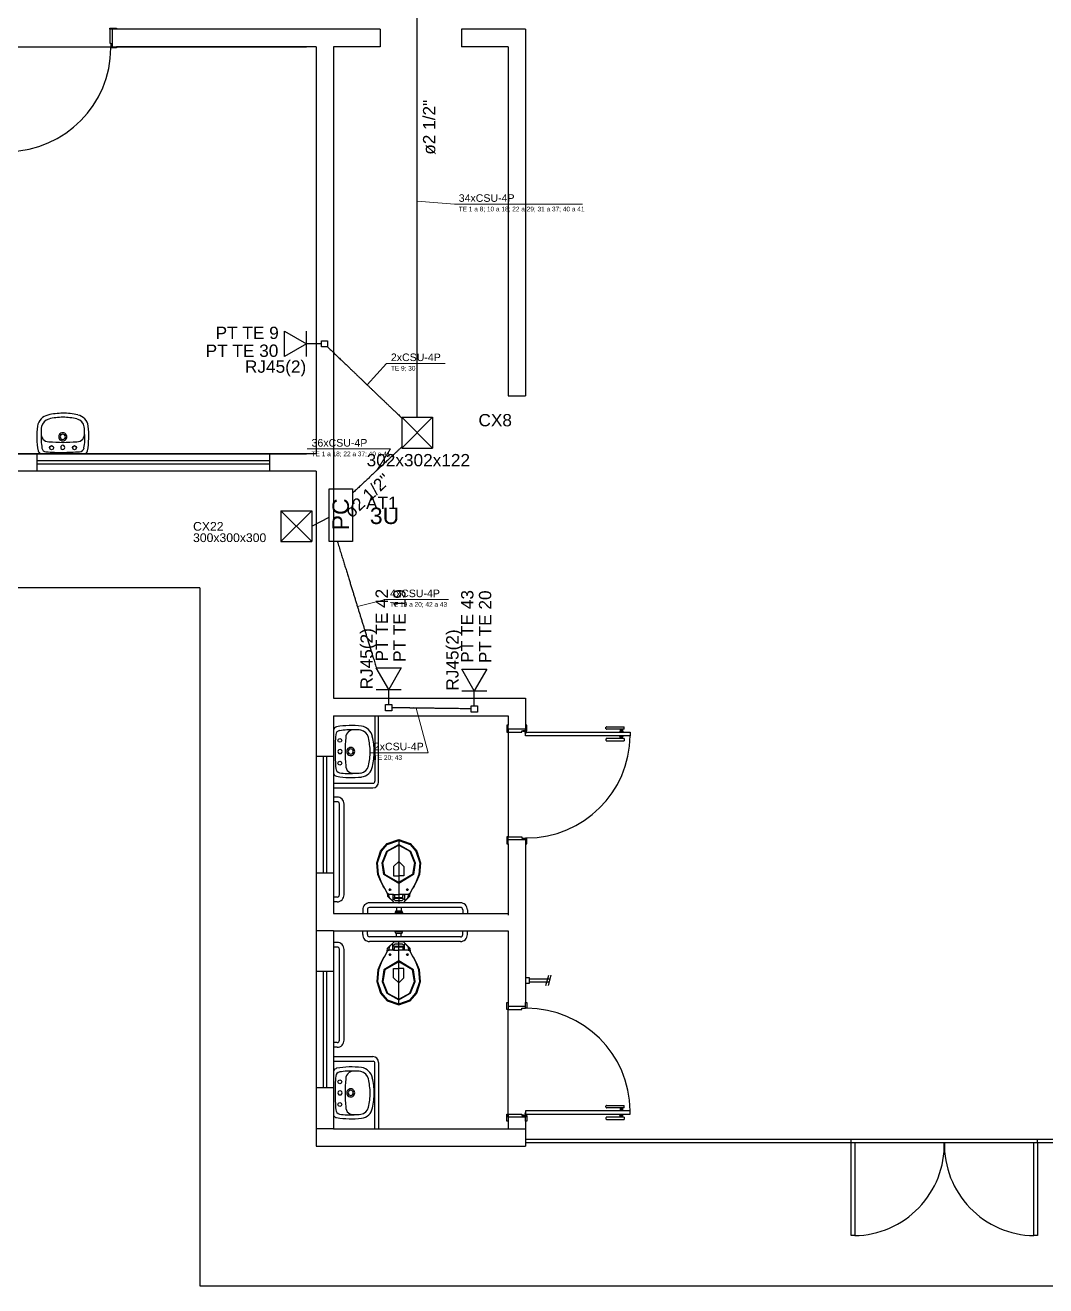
# Model space of a CAD drawing. Header units: millimetres. Extents: x -182 to 42, y -1396 to 15.
# Drawn here: x -136.31 to -118.77, y -83.4 to -61.73 of the extents above; entities that cross this region are included whole.
import ezdxf

# ---------------------------------------------------------------- set-up
doc = ezdxf.new("R2010")
doc.units = ezdxf.units.MM
doc.header["$LTSCALE"] = 10
doc.header["$MEASUREMENT"] = 0
for name, color, linetype in [('Arquitetura', 8, 'Continuous'), ('P-SIMBOL', 170, 'Continuous'), ('Textos', 7, 'Continuous')]:
    doc.layers.add(name, color=color, linetype=linetype)
for name, color, linetype, lineweight in [('CE-Condutos', 6, 'Continuous', 30), ('CE-Textos condutos', 7, 'Continuous', 20), ('CE-Textos fios', 7, 'Continuous', 20), ('CE-Textos pontos', 5, 'Continuous', 20)]:
    doc.layers.add(name, color=color, linetype=linetype, lineweight=lineweight)
doc.styles.add('Arial', font='arial.ttf')

msp = doc.modelspace()

# ---------------------------------------------------------------- linework, layer by layer
at = {"layer": 'Arquitetura', "linetype": 'Continuous'}
for p, q in [((-134.807, -61.801), (-134.857, -61.801)), ((-130.208, -61.801), (-134.737, -61.801)), ((-130.208, -61.801), (-130.208, -62.101)), ((-128.808, -61.801), (-128.808, -62.101)), ((-127.711, -61.801), (-128.808, -61.801)), ((-127.711, -61.801), (-127.711, -68.1)), ((-134.807, -62.101), (-134.837, -62.101)), ((-131.31, -62.101), (-134.737, -62.101)), ((-131.31, -62.101), (-131.31, -69.099)), ((-131.008, -62.101), (-131.008, -73.299)), ((-130.208, -62.101), (-131.008, -62.101)), ((-128.011, -62.101), (-128.808, -62.101)), ((-128.011, -62.101), (-128.011, -68.1)), ((-128.011, -68.1), (-127.711, -68.1)), ((-131.31, -69.099), (-136.907, -69.099)), ((-132.108, -69.219), (-136.109, -69.219)), ((-132.108, -69.279), (-136.109, -69.279)), ((-131.31, -69.399), (-151.605, -69.399)), ((-131.31, -69.399), (-131.31, -80.998)), ((-133.308, -71.399), (-146.006, -71.399)), ((-133.308, -71.399), (-133.308, -83.397)), ((-127.711, -73.299), (-127.711, -73.761)), ((-131.008, -73.599), (-131.008, -76.998)), ((-128.011, -73.599), (-128.011, -73.761)), ((-131.19, -74.299), (-131.19, -76.304)), ((-131.13, -74.299), (-131.13, -76.304)), ((-128.011, -75.802), (-128.011, -77.03)), ((-127.711, -75.802), (-127.711, -78.528)), ((-131.008, -77.298), (-131.008, -80.698)), ((-128.011, -77.298), (-128.011, -78.528)), ((-131.19, -77.998), (-131.19, -79.998)), ((-131.13, -77.998), (-131.13, -79.998)), ((-128.011, -80.568), (-128.011, -80.698)), ((-127.711, -80.568), (-127.711, -80.998))]:
    msp.add_line(p, q, dxfattribs=at)
at = {"layer": 'Arquitetura'}
for p, q in [((-140.66, -62.101), (-131.476, -62.101)), ((-140.66, -69.099), (-131.476, -69.099)), ((-136.109, -69.099), (-136.109, -69.399)), ((-136.041, -69.099), (-135.659, -69.099)), ((-135.889, -68.99), (-135.877, -68.97)), ((-135.877, -69.016), (-135.889, -68.99)), ((-135.877, -68.97), (-135.855, -68.956)), ((-135.855, -69.028), (-135.877, -69.016)), ((-135.855, -68.956), (-135.829, -68.97)), ((-135.829, -69.016), (-135.855, -69.028)), ((-135.829, -68.97), (-135.821, -68.99)), ((-135.821, -68.99), (-135.829, -69.016)), ((-135.787, -69.099), (-135.411, -69.099)), ((-135.659, -69.099), (-135.275, -69.099)), ((-135.495, -68.99), (-135.487, -68.97)), ((-135.487, -69.016), (-135.495, -68.99)), ((-135.487, -68.97), (-135.461, -68.956)), ((-135.461, -69.028), (-135.487, -69.016)), ((-135.461, -68.956), (-135.439, -68.97)), ((-135.439, -69.016), (-135.461, -69.028)), ((-135.439, -68.97), (-135.427, -68.99)), ((-135.427, -68.99), (-135.439, -69.016)), ((-132.108, -69.099), (-132.108, -69.399)), ((-131.008, -73.299), (-127.711, -73.299)), ((-131.008, -73.599), (-128.011, -73.599)), ((-131.008, -73.837), (-131.008, -74.217)), ((-127.743, -73.865), (-127.737, -73.865)), ((-131.008, -74.091), (-131.008, -74.467)), ((-130.938, -74.023), (-130.924, -74.001)), ((-130.924, -74.049), (-130.938, -74.023)), ((-130.924, -74.001), (-130.9, -73.989)), ((-130.9, -74.057), (-130.924, -74.049)), ((-130.9, -73.989), (-130.878, -74.001)), ((-130.878, -74.049), (-130.9, -74.057)), ((-130.878, -74.001), (-130.866, -74.023)), ((-130.866, -74.023), (-130.878, -74.049)), ((-128.011, -73.881), (-128.011, -75.682)), ((-127.713, -73.895), (-127.713, -73.889)), ((-131.008, -74.299), (-131.31, -74.299)), ((-131.008, -74.217), (-131.008, -74.603)), ((-130.938, -74.417), (-130.924, -74.391)), ((-130.924, -74.437), (-130.938, -74.417)), ((-130.924, -74.391), (-130.9, -74.383)), ((-130.9, -74.451), (-130.924, -74.437)), ((-130.9, -74.383), (-130.878, -74.391)), ((-130.878, -74.437), (-130.9, -74.451)), ((-130.878, -74.391), (-130.866, -74.417)), ((-130.866, -74.417), (-130.878, -74.437)), ((-131.008, -74.759), (-130.33, -74.759)), ((-131.008, -74.839), (-130.334, -74.839)), ((-130.948, -74.999), (-131.008, -74.999)), ((-130.948, -75.079), (-131.008, -75.079)), ((-130.908, -76.676), (-130.908, -75.115)), ((-130.828, -76.676), (-130.828, -75.115)), ((-129.89, -75.728), (-129.89, -76.828)), ((-131.008, -76.304), (-131.31, -76.304)), ((-130.06, -76.59), (-130.02, -76.59)), ((-130.04, -76.612), (-130.04, -76.572)), ((-129.72, -76.59), (-129.76, -76.59)), ((-129.74, -76.612), (-129.74, -76.572)), ((-130.948, -76.718), (-131.008, -76.718)), ((-130.948, -76.798), (-131.008, -76.798)), ((-128.83, -76.816), (-130.392, -76.816)), ((-128.83, -76.896), (-130.392, -76.896)), ((-129.928, -76.896), (-129.928, -76.956)), ((-129.848, -76.896), (-129.848, -76.956)), ((-131.008, -76.998), (-128.011, -76.998)), ((-130.508, -76.936), (-130.508, -76.998)), ((-130.428, -76.936), (-130.428, -76.998)), ((-129.948, -76.976), (-129.948, -76.998)), ((-129.824, -76.98), (-129.948, -76.98)), ((-129.848, -76.956), (-129.928, -76.956)), ((-129.824, -76.98), (-129.824, -76.998)), ((-128.788, -76.936), (-128.788, -76.998)), ((-128.708, -76.936), (-128.708, -76.998)), ((-131.008, -77.298), (-131.31, -77.298)), ((-131.008, -77.298), (-128.011, -77.298)), ((-130.508, -77.36), (-130.508, -77.298)), ((-130.428, -77.36), (-130.428, -77.298)), ((-129.948, -77.32), (-129.948, -77.298)), ((-129.824, -77.316), (-129.948, -77.316)), ((-129.928, -77.4), (-129.928, -77.34)), ((-129.848, -77.34), (-129.928, -77.34)), ((-129.848, -77.4), (-129.848, -77.34)), ((-129.824, -77.316), (-129.824, -77.298)), ((-128.788, -77.36), (-128.788, -77.298)), ((-128.708, -77.36), (-128.708, -77.298)), ((-130.948, -77.498), (-131.008, -77.498)), ((-128.83, -77.4), (-130.392, -77.4)), ((-128.83, -77.48), (-130.392, -77.48)), ((-129.89, -78.568), (-129.89, -77.468)), ((-130.948, -77.578), (-131.008, -77.578)), ((-130.908, -79.176), (-130.908, -77.614)), ((-130.828, -79.176), (-130.828, -77.614)), ((-130.06, -77.706), (-130.02, -77.706)), ((-130.04, -77.684), (-130.04, -77.724)), ((-129.72, -77.706), (-129.76, -77.706)), ((-129.74, -77.684), (-129.74, -77.724)), ((-131.008, -77.998), (-131.31, -77.998)), ((-127.711, -78.098), (-127.647, -78.098)), ((-127.647, -78.2), (-127.711, -78.2)), ((-127.647, -78.098), (-127.647, -78.2)), ((-127.647, -78.12), (-127.287, -78.12)), ((-127.299, -78.178), (-127.647, -78.178)), ((-127.359, -78.238), (-127.311, -78.06)), ((-127.317, -78.238), (-127.269, -78.06)), ((-128.011, -80.448), (-128.011, -78.648)), ((-130.948, -79.218), (-131.008, -79.218)), ((-130.948, -79.298), (-131.008, -79.298)), ((-131.008, -79.458), (-130.334, -79.458)), ((-131.008, -79.538), (-130.33, -79.538)), ((-131.008, -79.704), (-131.008, -80.084)), ((-130.938, -79.89), (-130.924, -79.868)), ((-130.924, -79.914), (-130.938, -79.89)), ((-130.924, -79.868), (-130.9, -79.856)), ((-130.9, -79.924), (-130.924, -79.914)), ((-130.9, -79.856), (-130.878, -79.868)), ((-130.878, -79.914), (-130.9, -79.924)), ((-130.878, -79.868), (-130.866, -79.89)), ((-130.866, -79.89), (-130.878, -79.914)), ((-131.008, -79.998), (-131.31, -79.998)), ((-131.008, -79.956), (-131.008, -80.334)), ((-131.008, -80.084), (-131.008, -80.47)), ((-130.938, -80.284), (-130.924, -80.258)), ((-130.924, -80.304), (-130.938, -80.284)), ((-130.924, -80.258), (-130.9, -80.25)), ((-130.9, -80.316), (-130.924, -80.304)), ((-130.9, -80.25), (-130.878, -80.258)), ((-130.878, -80.304), (-130.9, -80.316)), ((-130.878, -80.258), (-130.866, -80.284)), ((-130.866, -80.284), (-130.878, -80.304)), ((-127.743, -80.466), (-127.737, -80.466)), ((-127.713, -80.434), (-127.713, -80.442)), ((-131.008, -80.698), (-131.31, -80.698)), ((-131.008, -80.698), (-128.011, -80.698)), ((-128.011, -80.698), (-127.711, -80.698)), ((-131.31, -80.998), (-127.711, -80.998)), ((-127.711, -80.876), (-113.311, -80.876)), ((-127.711, -80.936), (-113.311, -80.936)), ((-122.112, -80.936), (-122.112, -80.876)), ((-122.052, -80.936), (-118.972, -80.936)), ((-118.91, -80.936), (-118.91, -80.876)), ((-133.308, -83.397), (-87.415, -83.397))]:
    msp.add_line(p, q, dxfattribs=at)
at = {"layer": 'Arquitetura', "color": 7}
for p, q in [((-130.298, -73.599), (-130.298, -74.725)), ((-130.234, -74.739), (-130.234, -73.599)), ((-130.298, -80.698), (-130.298, -79.572)), ((-130.234, -79.558), (-130.234, -80.698))]:
    msp.add_line(p, q, dxfattribs=at)
at = {"layer": 'Arquitetura', "color": 3, "linetype": 'Continuous'}
for p, q in [((-126.327, -73.825), (-126.327, -73.797)), ((-126.321, -73.791), (-126.017, -73.791)), ((-126.017, -73.831), (-126.321, -73.831)), ((-126.101, -73.879), (-126.019, -73.879)), ((-126.327, -73.999), (-126.327, -74.027)), ((-126.017, -73.993), (-126.321, -73.993)), ((-126.321, -74.031), (-126.017, -74.031)), ((-126.101, -73.945), (-126.019, -73.945)), ((-126.327, -80.33), (-126.327, -80.304)), ((-126.321, -80.298), (-126.017, -80.298)), ((-126.017, -80.338), (-126.321, -80.338)), ((-126.327, -80.506), (-126.327, -80.534)), ((-126.017, -80.498), (-126.321, -80.498)), ((-126.321, -80.538), (-126.017, -80.538)), ((-126.101, -80.384), (-126.019, -80.384)), ((-126.101, -80.452), (-126.019, -80.452))]:
    msp.add_line(p, q, dxfattribs=at)
at = {"layer": 'Arquitetura', "color": 3}
for p, q in [((-126.101, -73.879), (-126.101, -73.881)), ((-126.081, -73.831), (-126.081, -73.879)), ((-126.061, -73.831), (-126.061, -73.879)), ((-126.041, -73.831), (-126.041, -73.879)), ((-126.019, -73.879), (-126.019, -73.881)), ((-126.017, -73.831), (-126.017, -73.791)), ((-126.101, -73.945), (-126.101, -73.943)), ((-126.081, -73.993), (-126.081, -73.945)), ((-126.061, -73.993), (-126.061, -73.945)), ((-126.041, -73.993), (-126.041, -73.945)), ((-126.019, -73.945), (-126.019, -73.943)), ((-126.017, -73.993), (-126.017, -74.031)), ((-126.081, -80.338), (-126.081, -80.384)), ((-126.061, -80.338), (-126.061, -80.384)), ((-126.041, -80.338), (-126.041, -80.384)), ((-126.017, -80.338), (-126.017, -80.298)), ((-126.101, -80.384), (-126.101, -80.388)), ((-126.101, -80.452), (-126.101, -80.448)), ((-126.081, -80.498), (-126.081, -80.452)), ((-126.061, -80.498), (-126.061, -80.452)), ((-126.041, -80.498), (-126.041, -80.452)), ((-126.019, -80.384), (-126.019, -80.388)), ((-126.019, -80.452), (-126.019, -80.448)), ((-126.017, -80.498), (-126.017, -80.538))]:
    msp.add_line(p, q, dxfattribs=at)
at = {"layer": 'Arquitetura', "color": 2}
for p, q in [((-127.711, -73.881), (-125.909, -73.881)), ((-127.711, -73.943), (-127.711, -73.881)), ((-125.909, -73.943), (-127.711, -73.943)), ((-125.909, -73.881), (-125.909, -73.943)), ((-125.909, -80.388), (-127.711, -80.388)), ((-127.711, -80.388), (-127.711, -80.448)), ((-127.711, -80.448), (-125.909, -80.448)), ((-125.909, -80.448), (-125.909, -80.388))]:
    msp.add_line(p, q, dxfattribs=at)
at = {"layer": 'Arquitetura', "color": 3}
for points in [[(-134.737, -61.801), (-134.857, -61.801), (-134.857, -61.781), (-134.737, -61.781), (-134.737, -61.801)], [(-134.737, -62.121), (-134.837, -62.121), (-134.837, -62.101), (-134.737, -62.101), (-134.737, -62.121)], [(-128.011, -73.881), (-128.011, -73.831), (-128.011, -73.761), (-128.031, -73.761), (-128.031, -73.881), (-128.011, -73.881)], [(-127.689, -73.861), (-127.689, -73.761), (-127.711, -73.761), (-127.711, -73.861), (-127.689, -73.861)], [(-128.011, -75.802), (-128.011, -75.682), (-128.031, -75.682), (-128.031, -75.802), (-128.011, -75.802)], [(-127.689, -75.802), (-127.689, -75.702), (-127.711, -75.702), (-127.711, -75.802), (-127.689, -75.802)], [(-128.011, -78.528), (-128.011, -78.648), (-128.031, -78.648), (-128.031, -78.528), (-128.011, -78.528)], [(-127.689, -78.528), (-127.689, -78.628), (-127.711, -78.628), (-127.711, -78.528), (-127.689, -78.528)], [(-128.011, -80.448), (-128.011, -80.498), (-128.011, -80.568), (-128.031, -80.568), (-128.031, -80.448), (-128.011, -80.448)], [(-127.689, -80.468), (-127.689, -80.568), (-127.711, -80.568), (-127.711, -80.468), (-127.689, -80.468)]]:
    msp.add_lwpolyline(points, close=True, dxfattribs=at)
at = {"layer": 'Arquitetura', "color": 2}
for points in [[(-134.857, -62.041), (-134.837, -62.041), (-134.837, -62.101), (-134.807, -62.101), (-134.807, -61.801), (-134.857, -61.801), (-134.857, -62.041)], [(-127.771, -73.881), (-127.771, -73.861), (-127.711, -73.861), (-127.711, -73.831), (-128.011, -73.831), (-128.011, -73.881), (-127.771, -73.881)], [(-127.771, -75.682), (-127.771, -75.702), (-127.711, -75.702), (-127.711, -75.732), (-128.011, -75.732), (-128.011, -75.682), (-127.771, -75.682)], [(-127.771, -78.648), (-127.771, -78.628), (-127.711, -78.628), (-127.711, -78.598), (-128.011, -78.598), (-128.011, -78.648), (-127.771, -78.648)], [(-127.771, -80.448), (-127.771, -80.468), (-127.711, -80.468), (-127.711, -80.498), (-128.011, -80.498), (-128.011, -80.448), (-127.771, -80.448)]]:
    msp.add_lwpolyline(points, close=True, dxfattribs=at)
at = {"layer": 'Arquitetura', "color": 1}
for points in [[(-127.719, -73.863), (-127.715, -73.861), (-127.715, -73.861), (-127.719, -73.861), (-127.759, -73.861), (-127.759, -73.863), (-127.719, -73.863)], [(-127.711, -73.871), (-127.711, -73.867), (-127.711, -73.867), (-127.711, -73.871), (-127.711, -73.913), (-127.711, -73.913), (-127.711, -73.871)], [(-127.719, -80.466), (-127.715, -80.468), (-127.715, -80.468), (-127.719, -80.468), (-127.759, -80.468), (-127.759, -80.466), (-127.719, -80.466)], [(-127.711, -80.46), (-127.711, -80.464), (-127.711, -80.464), (-127.711, -80.458), (-127.711, -80.418), (-127.711, -80.418), (-127.711, -80.46)]]:
    msp.add_lwpolyline(points, dxfattribs=at)
at = {"layer": 'Arquitetura'}
for points in [[(-127.745, -73.867), (-127.743, -73.865), (-127.743, -73.863)], [(-127.741, -73.867), (-127.741, -73.867), (-127.745, -73.867), (-127.745, -73.867), (-127.735, -73.867), (-127.735, -73.867), (-127.739, -73.867), (-127.739, -73.867)], [(-127.735, -73.867), (-127.737, -73.865), (-127.737, -73.863)], [(-127.715, -73.893), (-127.715, -73.893), (-127.715, -73.897), (-127.715, -73.897), (-127.715, -73.887), (-127.715, -73.887), (-127.715, -73.891), (-127.715, -73.891)], [(-127.715, -73.887), (-127.713, -73.889), (-127.711, -73.889)], [(-127.715, -73.897), (-127.713, -73.895), (-127.711, -73.895)], [(-129.98, -76.67), (-130.05, -76.67), (-130.086, -76.648), (-130.086, -76.648), (-130.088, -76.644), (-130.088, -76.642), (-130.088, -76.642), (-130.13, -76.568), (-130.154, -76.528), (-130.154, -76.528), (-130.196, -76.448), (-130.196, -76.448), (-130.246, -76.328), (-130.246, -76.328), (-130.266, -76.128), (-130.266, -76.128), (-130.2, -75.928), (-130.2, -75.928), (-130.09, -75.798), (-130.09, -75.798), (-129.89, -75.728), (-129.89, -75.728), (-129.69, -75.798), (-129.69, -75.798), (-129.58, -75.928), (-129.58, -75.928), (-129.514, -76.128), (-129.514, -76.128), (-129.534, -76.328), (-129.534, -76.328), (-129.584, -76.448), (-129.584, -76.448), (-129.626, -76.528), (-129.626, -76.528), (-129.65, -76.568), (-129.65, -76.568), (-129.692, -76.642), (-129.692, -76.644), (-129.692, -76.644), (-129.694, -76.648), (-129.73, -76.67), (-129.73, -76.67), (-129.8, -76.67)], [(-130.13, -76.568), (-130.152, -76.528), (-130.19, -76.448), (-130.19, -76.448), (-130.236, -76.328), (-130.236, -76.328), (-130.252, -76.128), (-130.252, -76.128), (-130.184, -75.928), (-130.184, -75.928), (-130.09, -75.814), (-130.09, -75.814), (-129.89, -75.742), (-129.89, -75.742), (-129.69, -75.814), (-129.69, -75.814), (-129.596, -75.928), (-129.596, -75.928), (-129.528, -76.128), (-129.528, -76.128), (-129.544, -76.328), (-129.544, -76.328), (-129.59, -76.448), (-129.59, -76.448), (-129.628, -76.528), (-129.628, -76.528), (-129.65, -76.568)], [(-129.634, -76.328), (-129.89, -76.486), (-129.89, -76.486), (-130.146, -76.328), (-130.146, -76.328), (-130.174, -76.128), (-130.174, -76.128), (-130.094, -75.928), (-130.094, -75.928), (-129.89, -75.814), (-129.89, -75.814), (-129.686, -75.928), (-129.686, -75.928), (-129.606, -76.128), (-129.606, -76.128), (-129.634, -76.328), (-129.634, -76.328)], [(-129.652, -76.328), (-129.89, -76.468), (-129.89, -76.468), (-130.128, -76.328), (-130.128, -76.328), (-130.162, -76.128), (-130.162, -76.128), (-130.08, -75.928), (-130.08, -75.928), (-129.89, -75.824), (-129.89, -75.824), (-129.7, -75.928), (-129.7, -75.928), (-129.618, -76.128), (-129.618, -76.128), (-129.652, -76.328), (-129.652, -76.328)], [(-129.89, -76.104), (-129.98, -76.192), (-129.98, -76.192), (-129.98, -76.352), (-129.89, -76.352)], [(-129.89, -76.104), (-129.8, -76.192), (-129.8, -76.192), (-129.8, -76.352), (-129.89, -76.352)], [(-130.088, -76.644), (-130.088, -76.644), (-130.088, -76.644), (-130.08, -76.702), (-129.97, -76.808), (-129.97, -76.808), (-129.89, -76.816), (-129.89, -76.816), (-129.81, -76.808), (-129.81, -76.808), (-129.7, -76.702), (-129.7, -76.702), (-129.692, -76.644), (-129.692, -76.644), (-129.692, -76.644)], [(-129.992, -76.67), (-129.992, -76.734), (-129.992, -76.77), (-130.004, -76.776), (-130.004, -76.776), (-130.05, -76.73), (-130.05, -76.73), (-130.064, -76.666), (-130.064, -76.666)], [(-129.98, -76.67), (-129.89, -76.67)], [(-129.98, -76.67), (-129.96, -76.688), (-129.96, -76.688), (-129.96, -76.716), (-129.966, -76.726), (-129.966, -76.726), (-129.96, -76.738), (-129.96, -76.738), (-129.89, -76.738), (-129.82, -76.738), (-129.816, -76.726), (-129.816, -76.726), (-129.82, -76.716), (-129.82, -76.716), (-129.82, -76.688), (-129.8, -76.67), (-129.8, -76.67)], [(-129.8, -76.67), (-129.89, -76.67)], [(-129.788, -76.67), (-129.788, -76.734), (-129.788, -76.77), (-129.776, -76.776), (-129.776, -76.776), (-129.73, -76.73), (-129.73, -76.73), (-129.714, -76.666), (-129.714, -76.666)], [(-129.992, -76.734), (-129.952, -76.774), (-129.952, -76.774), (-129.89, -76.774), (-129.828, -76.774), (-129.788, -76.734), (-129.788, -76.734)], [(-129.96, -76.722), (-129.89, -76.722), (-129.82, -76.722)], [(-130.088, -77.654), (-130.088, -77.652), (-130.088, -77.652), (-130.08, -77.594), (-129.97, -77.488), (-129.97, -77.488), (-129.89, -77.48), (-129.89, -77.48), (-129.81, -77.488), (-129.81, -77.488), (-129.7, -77.594), (-129.7, -77.594), (-129.692, -77.652), (-129.692, -77.654), (-129.692, -77.654)], [(-129.992, -77.628), (-129.992, -77.562), (-129.992, -77.526), (-130.004, -77.52), (-130.004, -77.52), (-130.05, -77.568), (-130.05, -77.568), (-130.064, -77.63), (-130.064, -77.63)], [(-129.992, -77.562), (-129.952, -77.522), (-129.952, -77.522), (-129.89, -77.522), (-129.828, -77.522), (-129.788, -77.562), (-129.788, -77.562)], [(-129.98, -77.628), (-129.96, -77.608), (-129.96, -77.608), (-129.96, -77.582), (-129.966, -77.57), (-129.966, -77.57), (-129.96, -77.558), (-129.96, -77.558), (-129.89, -77.558), (-129.82, -77.558), (-129.816, -77.57), (-129.816, -77.57), (-129.82, -77.582), (-129.82, -77.582), (-129.82, -77.608), (-129.8, -77.628), (-129.8, -77.628)], [(-129.788, -77.628), (-129.788, -77.562), (-129.788, -77.526), (-129.776, -77.52), (-129.776, -77.52), (-129.73, -77.568), (-129.73, -77.568), (-129.714, -77.63), (-129.714, -77.63)], [(-129.98, -77.628), (-130.05, -77.628), (-130.086, -77.648), (-130.086, -77.648), (-130.088, -77.654), (-130.088, -77.654), (-130.088, -77.654), (-130.13, -77.728), (-130.154, -77.768), (-130.154, -77.768), (-130.196, -77.848), (-130.196, -77.848), (-130.246, -77.968), (-130.246, -77.968), (-130.266, -78.168), (-130.266, -78.168), (-130.2, -78.368), (-130.2, -78.368), (-130.09, -78.498), (-130.09, -78.498), (-129.89, -78.568), (-129.89, -78.568), (-129.69, -78.498), (-129.69, -78.498), (-129.58, -78.368), (-129.58, -78.368), (-129.514, -78.168), (-129.514, -78.168), (-129.534, -77.968), (-129.534, -77.968), (-129.584, -77.848), (-129.584, -77.848), (-129.626, -77.768), (-129.626, -77.768), (-129.65, -77.728), (-129.65, -77.728), (-129.692, -77.654), (-129.692, -77.654), (-129.692, -77.654), (-129.694, -77.648), (-129.73, -77.628), (-129.73, -77.628), (-129.8, -77.628)], [(-130.13, -77.728), (-130.152, -77.768), (-130.19, -77.848), (-130.19, -77.848), (-130.236, -77.968), (-130.236, -77.968), (-130.252, -78.168), (-130.252, -78.168), (-130.184, -78.368), (-130.184, -78.368), (-130.09, -78.482), (-130.09, -78.482), (-129.89, -78.554), (-129.89, -78.554), (-129.69, -78.482), (-129.69, -78.482), (-129.596, -78.368), (-129.596, -78.368), (-129.528, -78.168), (-129.528, -78.168), (-129.544, -77.968), (-129.544, -77.968), (-129.59, -77.848), (-129.59, -77.848), (-129.628, -77.768), (-129.628, -77.768), (-129.65, -77.728)], [(-129.98, -77.628), (-129.89, -77.628)], [(-129.96, -77.574), (-129.89, -77.574), (-129.82, -77.574)], [(-129.8, -77.628), (-129.89, -77.628)], [(-129.634, -77.968), (-129.89, -77.81), (-129.89, -77.81), (-130.146, -77.968), (-130.146, -77.968), (-130.174, -78.168), (-130.174, -78.168), (-130.094, -78.368), (-130.094, -78.368), (-129.89, -78.482), (-129.89, -78.482), (-129.686, -78.368), (-129.686, -78.368), (-129.606, -78.168), (-129.606, -78.168), (-129.634, -77.968), (-129.634, -77.968)], [(-129.652, -77.968), (-129.89, -77.828), (-129.89, -77.828), (-130.128, -77.968), (-130.128, -77.968), (-130.162, -78.168), (-130.162, -78.168), (-130.08, -78.368), (-130.08, -78.368), (-129.89, -78.472), (-129.89, -78.472), (-129.7, -78.368), (-129.7, -78.368), (-129.618, -78.168), (-129.618, -78.168), (-129.652, -77.968), (-129.652, -77.968)], [(-129.89, -78.192), (-129.98, -78.104), (-129.98, -78.104), (-129.98, -77.944), (-129.89, -77.944)], [(-129.89, -78.192), (-129.8, -78.104), (-129.8, -78.104), (-129.8, -77.944), (-129.89, -77.944)], [(-127.745, -80.464), (-127.743, -80.466), (-127.743, -80.466)], [(-127.741, -80.464), (-127.741, -80.464), (-127.745, -80.464), (-127.745, -80.464), (-127.735, -80.464), (-127.735, -80.464), (-127.739, -80.464), (-127.739, -80.464)], [(-127.735, -80.464), (-127.737, -80.466), (-127.737, -80.466)], [(-127.715, -80.438), (-127.715, -80.438), (-127.715, -80.434), (-127.715, -80.434), (-127.715, -80.444), (-127.715, -80.444), (-127.715, -80.438), (-127.715, -80.438)], [(-127.715, -80.434), (-127.713, -80.434), (-127.711, -80.434)], [(-127.715, -80.444), (-127.713, -80.442), (-127.711, -80.442)]]:
    msp.add_lwpolyline(points, dxfattribs=at)
for points in [[(-122.112, -80.936), (-122.052, -80.936), (-122.052, -82.535), (-122.112, -82.535), (-122.112, -80.936)], [(-118.972, -80.936), (-118.91, -80.936), (-118.91, -82.535), (-118.972, -82.535), (-118.972, -80.936)]]:
    msp.add_lwpolyline(points, close=True, dxfattribs=at)
at = {"layer": 'Arquitetura', "color": 1}
for centre in [(-127.715, -73.867), (-127.715, -80.464)]:
    msp.add_circle(centre, 0.005, dxfattribs=at)
at = {"layer": 'Arquitetura'}
for centre in [(-130.04, -76.59), (-129.74, -76.59), (-130.04, -77.706), (-129.74, -77.706)]:
    msp.add_circle(centre, 0.013, dxfattribs=at)
for centre, radius, start, end in [((-136.621, -62.117), 1.784, 270.777, 359.871), ((-135.867, -68.662), 0.235, 102.514, 169.944), ((-135.683, -69.349), 0.947, 88.698, 104.422), ((-135.641, -69.349), 0.948, 75.6368, 91.3415), ((-135.445, -68.65), 0.221, 7.7196, 79.5925), ((-134.601, -68.794), 1.508, 173.413, 189.693), ((-135.415, -68.724), 0.622, 171.322, 181.826), ((-135.865, -68.668), 0.169, 102.946, 167.281), ((-135.633, -69.621), 1.153, 91.3524, 103.504), ((-135.687, -69.613), 1.145, 76.4579, 88.6966), ((-135.449, -68.656), 0.157, 8.4194, 78.3837), ((-135.927, -68.724), 0.638, 357.995, 8.1696), ((-136.721, -68.794), 1.506, 350.279, 6.5765), ((-135.893, -68.752), 0.143, 176.602, 219.6), ((-134.809, -68.802), 1.227, 177.323, 189.242), ((-135.903, -68.758), 0.133, 220.344, 269.449), ((-135.655, -65.952), 2.949, 265.19, 269.939), ((-135.663, -68.806), 0.0698, 150.003, 209.997), ((-135.663, -68.806), 0.0698, 90, 149.993), ((-135.663, -68.806), 0.0698, 209.997, 269.999), ((-135.663, -68.806), 0.0444, 90, 180), ((-135.663, -68.806), 0.0444, 180, 270), ((-135.663, -68.806), 0.0698, 29.9968, 89.9993), ((-135.663, -68.806), 0.0444, 0, 90), ((-135.663, -68.806), 0.0444, 270.01, 0), ((-135.663, -68.806), 0.0698, 270, 329.993), ((-135.663, -66.196), 2.705, 270.021, 275.095), ((-135.663, -68.806), 0.0698, 330.003, 29.9968), ((-135.415, -68.764), 0.126, 266.773, 320.755), ((-135.445, -68.754), 0.156, 324.652, 2.8394), ((-136.185, -68.838), 0.901, 349.782, 5.7972), ((-135.989, -69.012), 0.104, 200.542, 238.93), ((-135.945, -68.988), 0.0769, 188.756, 265.613), ((-135.675, -65.644), 3.431, 265.375, 270.21), ((-135.663, -68.988), 0.036, 150.013, 209.987), ((-135.663, -68.988), 0.0359, 90, 150.04), ((-135.663, -68.988), 0.036, 210.019, 270.037), ((-135.663, -68.988), 0.036, 30.0191, 90.0367), ((-135.663, -68.988), 0.0359, 270, 330.04), ((-135.663, -65.316), 3.757, 270, 274.414), ((-135.663, -68.988), 0.036, 330.013, 29.9872), ((-135.377, -68.984), 0.0803, 273.114, 350.393), ((-135.313, -69.032), 0.0772, 297.867, 348.569), ((-130.92, -73.889), 0.104, 110.542, 148.93), ((-130.896, -73.931), 0.0769, 98.7558, 175.613), ((-130.702, -75.276), 1.508, 83.4134, 99.6929), ((-130.71, -75.069), 1.227, 87.3231, 99.2415), ((-130.666, -73.975), 0.133, 130.344, 179.449), ((-130.662, -73.985), 0.143, 86.6025, 129.6), ((-130.632, -74.463), 0.622, 81.3221, 91.8265), ((-130.576, -74.013), 0.169, 12.9461, 77.2809), ((-130.57, -74.009), 0.235, 12.514, 79.9443), ((-127.553, -74.203), 3.431, 175.375, 180.21), ((-127.861, -74.221), 2.949, 175.19, 179.939), ((-131.532, -74.245), 1.153, 1.3524, 13.5038), ((-131.26, -74.193), 0.947, 358.698, 14.4219), ((-127.693, -73.917), 1.784, 270.13, 359.223), ((-127.225, -74.215), 3.757, 180, 184.414), ((-130.898, -74.215), 0.036, 120.019, 180.037), ((-130.898, -74.215), 0.0359, 180, 240.04), ((-130.898, -74.215), 0.036, 60.0128, 119.987), ((-130.898, -74.215), 0.036, 240.013, 299.987), ((-130.898, -74.215), 0.036, 300.019, 0.0367), ((-130.896, -74.215), 0.0359, 0, 60.0398), ((-128.105, -74.215), 2.705, 180.021, 185.095), ((-130.714, -74.215), 0.0698, 119.997, 179.999), ((-130.714, -74.215), 0.0698, 180, 239.993), ((-130.714, -74.215), 0.0444, 90, 180), ((-130.714, -74.215), 0.0444, 180.01, 270), ((-130.714, -74.215), 0.0698, 60.0032, 119.997), ((-130.714, -74.215), 0.0698, 240.003, 299.997), ((-130.714, -74.215), 0.0444, 0, 90), ((-130.714, -74.215), 0.0444, 270, 0), ((-130.714, -74.215), 0.0698, 0, 59.9929), ((-130.714, -74.215), 0.0698, 299.997, 359.999), ((-131.522, -74.191), 1.145, 346.458, 358.697), ((-131.26, -74.237), 0.948, 345.637, 1.3415), ((-130.892, -74.501), 0.0803, 183.114, 260.393), ((-130.674, -74.463), 0.126, 176.773, 230.755), ((-130.564, -74.429), 0.157, 278.419, 348.384), ((-130.558, -74.433), 0.221, 277.72, 349.592), ((-130.942, -74.565), 0.0772, 207.867, 258.569), ((-130.702, -73.157), 1.506, 260.279, 276.577), ((-130.746, -73.693), 0.901, 259.782, 275.797), ((-130.662, -74.433), 0.156, 234.652, 272.839), ((-130.632, -73.951), 0.638, 267.995, 278.17), ((-130.334, -74.739), 0.1, 270, 0), ((-130.944, -75.115), 0.116, 359.014, 92.3815), ((-130.944, -75.115), 0.0361, 0.492, 96.4638), ((-130.948, -76.678), 0.12, 269.866, 1.1338), ((-130.948, -76.678), 0.0403, 270.051, 2.8862), ((-130.392, -76.932), 0.116, 89.0138, 182.381), ((-130.392, -76.932), 0.0361, 90.492, 186.464), ((-128.828, -76.936), 0.12, 359.866, 91.1338), ((-128.828, -76.936), 0.0403, 0.0514, 92.8862), ((-129.922, -76.982), 0.0272, 102.419, 173.034), ((-129.852, -76.982), 0.0276, 3.5557, 79.0641), ((-129.922, -77.314), 0.0272, 186.966, 257.581), ((-129.852, -77.314), 0.0276, 280.936, 356.444), ((-130.944, -77.614), 0.116, 359.014, 92.3815), ((-130.392, -77.364), 0.116, 177.619, 270.986), ((-130.392, -77.364), 0.0361, 173.536, 269.508), ((-128.828, -77.36), 0.12, 268.866, 0.134), ((-128.828, -77.36), 0.0403, 267.114, 359.949), ((-130.944, -77.614), 0.0361, 0.492, 96.4638), ((-127.693, -80.412), 1.784, 0.7769, 89.8705), ((-130.948, -79.178), 0.12, 269.866, 1.1338), ((-130.948, -79.178), 0.0403, 270.051, 2.8862), ((-130.334, -79.558), 0.1, 0, 90), ((-130.92, -79.756), 0.104, 110.542, 148.93), ((-130.896, -79.8), 0.0769, 98.7558, 175.613), ((-130.702, -81.144), 1.508, 83.4134, 99.6929), ((-130.71, -80.934), 1.227, 87.3231, 99.2415), ((-130.662, -79.85), 0.143, 86.6025, 129.6), ((-130.632, -80.33), 0.622, 81.3221, 91.8265), ((-130.576, -79.88), 0.169, 12.9461, 77.2809), ((-130.57, -79.876), 0.235, 12.514, 79.9443), ((-127.553, -80.07), 3.431, 175.375, 180.21), ((-127.861, -80.088), 2.949, 175.19, 179.939), ((-130.666, -79.842), 0.133, 130.344, 179.449), ((-131.532, -80.112), 1.153, 1.3524, 13.5038), ((-131.26, -80.06), 0.947, 358.698, 14.4219), ((-127.225, -80.082), 3.757, 180, 184.414), ((-130.898, -80.082), 0.036, 120.019, 180.037), ((-130.898, -80.082), 0.0359, 180, 240.04), ((-130.898, -80.082), 0.036, 60.0128, 119.987), ((-130.898, -80.082), 0.036, 240.013, 299.987), ((-130.898, -80.082), 0.036, 300.019, 0.0367), ((-130.896, -80.082), 0.0359, 0, 60.0398), ((-128.105, -80.082), 2.705, 180.021, 185.095), ((-130.714, -80.082), 0.0698, 119.997, 179.999), ((-130.714, -80.082), 0.0698, 180, 239.993), ((-130.714, -80.082), 0.0444, 90, 180), ((-130.714, -80.082), 0.0444, 180.01, 270), ((-130.714, -80.082), 0.0698, 60.0032, 119.997), ((-130.714, -80.082), 0.0698, 240.003, 299.997), ((-130.714, -80.082), 0.0444, 0, 90), ((-130.714, -80.082), 0.0444, 270, 0), ((-130.714, -80.082), 0.0698, 0, 59.9929), ((-130.714, -80.082), 0.0698, 299.997, 359.999), ((-131.522, -80.058), 1.145, 346.458, 358.697), ((-131.26, -80.104), 0.948, 345.637, 1.3415), ((-130.892, -80.368), 0.0803, 183.114, 260.393), ((-130.674, -80.33), 0.126, 176.773, 230.755), ((-130.564, -80.294), 0.157, 278.419, 348.384), ((-130.558, -80.3), 0.221, 277.72, 349.592), ((-130.942, -80.432), 0.0772, 207.867, 258.569), ((-130.702, -79.022), 1.506, 260.279, 276.577), ((-130.746, -79.56), 0.901, 259.782, 275.797), ((-130.662, -80.3), 0.156, 234.652, 272.839), ((-130.632, -79.818), 0.638, 267.995, 278.17), ((-122.08, -80.968), 1.568, 271.016, 1.1738), ((-118.944, -80.968), 1.568, 178.826, 268.984)]:
    msp.add_arc(centre, radius, start, end, dxfattribs=at)
at = {"layer": 'Arquitetura', "color": 3, "linetype": 'Continuous'}
for centre, start, end in [((-126.321, -73.797), 90, 170.538), ((-126.321, -73.827), 170.538, 270), ((-126.321, -73.999), 90, 189.462), ((-126.321, -74.027), 189.462, 270), ((-126.321, -80.304), 90, 170.538), ((-126.321, -80.332), 170.538, 270), ((-126.321, -80.504), 90, 189.462), ((-126.321, -80.532), 189.462, 270)]:
    msp.add_arc(centre, 0.006, start, end, dxfattribs=at)
at = {"layer": 'Arquitetura', "color": 7}
for centre, start, end in [((-130.332, -74.725), 271.789, 359.089), ((-130.332, -79.572), 0.9114, 88.211)]:
    msp.add_arc(centre, 0.0344, start, end, dxfattribs=at)
at = {"layer": 'CE-Condutos', "linetype": 'Continuous'}
msp.add_line((-131.385, -70.341), (-131.085, -70.185), dxfattribs=at)
for points in [[(-129.573, -68.475), (-129.573, -68.123), (-129.573, -67.792), (-129.573, -67.482), (-129.573, -67.189), (-129.573, -66.914), (-129.573, -66.654), (-129.573, -66.408), (-129.573, -66.175), (-129.573, -65.952), (-129.573, -65.739), (-129.573, -65.533), (-129.573, -65.333), (-129.573, -65.138), (-129.573, -64.946), (-129.573, -64.756), (-129.573, -64.566), (-129.573, -64.374), (-129.573, -64.179), (-129.573, -63.979), (-129.573, -63.773), (-129.573, -63.56), (-129.573, -63.337), (-129.573, -63.103), (-129.573, -62.858), (-129.573, -62.598), (-129.573, -62.323), (-129.573, -62.03), (-129.573, -61.72), (-129.573, -61.389), (-129.573, -61.037)], [(-131.114, -67.259), (-131.051, -67.319), (-130.991, -67.377), (-130.935, -67.431), (-130.881, -67.482), (-130.831, -67.53), (-130.783, -67.576), (-130.737, -67.62), (-130.694, -67.661), (-130.652, -67.701), (-130.613, -67.739), (-130.574, -67.776), (-130.537, -67.811), (-130.501, -67.846), (-130.466, -67.88), (-130.432, -67.913), (-130.397, -67.945), (-130.364, -67.978), (-130.33, -68.01), (-130.295, -68.043), (-130.261, -68.077), (-130.225, -68.111), (-130.189, -68.145), (-130.151, -68.181), (-130.113, -68.218), (-130.072, -68.257), (-130.03, -68.298), (-129.986, -68.34), (-129.939, -68.384), (-129.89, -68.431), (-129.839, -68.481)], [(-129.839, -68.984), (-129.876, -69.018), (-129.911, -69.052), (-129.945, -69.084), (-129.978, -69.114), (-130.01, -69.144), (-130.04, -69.173), (-130.07, -69.2), (-130.099, -69.227), (-130.126, -69.253), (-130.153, -69.279), (-130.18, -69.303), (-130.206, -69.328), (-130.231, -69.351), (-130.256, -69.375), (-130.281, -69.398), (-130.306, -69.421), (-130.33, -69.444), (-130.355, -69.467), (-130.379, -69.49), (-130.404, -69.514), (-130.429, -69.537), (-130.455, -69.561), (-130.481, -69.585), (-130.507, -69.61), (-130.534, -69.636), (-130.562, -69.662), (-130.591, -69.689), (-130.62, -69.716), (-130.651, -69.745), (-130.683, -69.775)], [(-130.945, -70.602), (-130.915, -70.699), (-130.886, -70.793), (-130.859, -70.882), (-130.833, -70.967), (-130.807, -71.049), (-130.783, -71.127), (-130.76, -71.202), (-130.737, -71.275), (-130.716, -71.345), (-130.695, -71.413), (-130.674, -71.479), (-130.655, -71.543), (-130.635, -71.606), (-130.616, -71.669), (-130.597, -71.73), (-130.578, -71.792), (-130.559, -71.853), (-130.54, -71.914), (-130.521, -71.976), (-130.501, -72.039), (-130.482, -72.103), (-130.462, -72.168), (-130.441, -72.235), (-130.42, -72.304), (-130.398, -72.375), (-130.375, -72.449), (-130.351, -72.526), (-130.326, -72.606), (-130.301, -72.689), (-130.274, -72.776)], [(-128.643, -73.482), (-128.773, -73.48), (-128.89, -73.478), (-128.995, -73.477), (-129.09, -73.475), (-129.174, -73.474), (-129.248, -73.473), (-129.313, -73.472), (-129.37, -73.471), (-129.419, -73.47), (-129.462, -73.47), (-129.498, -73.469), (-129.529, -73.469), (-129.556, -73.468), (-129.579, -73.468), (-129.598, -73.468), (-129.615, -73.468), (-129.631, -73.467), (-129.645, -73.467), (-129.659, -73.467), (-129.674, -73.467), (-129.69, -73.467), (-129.708, -73.466), (-129.728, -73.466), (-129.752, -73.466), (-129.78, -73.465), (-129.813, -73.465), (-129.852, -73.464), (-129.897, -73.463), (-129.949, -73.463), (-130.008, -73.462)]]:
    msp.add_spline(points, degree=3, dxfattribs=at)
at = {"layer": 'CE-Textos fios'}
for p, q in [((-129.573, -64.756), (-128.933, -64.808)), ((-128.933, -64.808), (-126.733, -64.808)), ((-128.933, -64.808), (-126.733, -64.808)), ((-130.43, -67.915), (-130.1, -67.544)), ((-130.1, -67.544), (-129.093, -67.544)), ((-130.1, -67.544), (-129.093, -67.544)), ((-130.028, -69.015), (-131.462, -69.015)), ((-130.028, -69.015), (-131.462, -69.015)), ((-130.272, -69.39), (-130.028, -69.015)), ((-130.599, -71.723), (-130.115, -71.603)), ((-130.115, -71.603), (-129.034, -71.603)), ((-130.115, -71.603), (-129.034, -71.603)), ((-129.592, -73.468), (-129.386, -74.235)), ((-129.386, -74.235), (-130.393, -74.235)), ((-129.386, -74.235), (-130.393, -74.235))]:
    msp.add_line(p, q, dxfattribs=at)
at = {"layer": 'P-SIMBOL'}
for p, q in [((-131.851, -67.425), (-131.851, -66.993)), ((-131.851, -66.993), (-131.476, -67.209)), ((-131.476, -67.425), (-131.476, -66.993)), ((-131.219, -67.262), (-131.219, -67.156)), ((-131.219, -67.156), (-131.113, -67.156)), ((-131.113, -67.156), (-131.113, -67.262)), ((-131.476, -67.209), (-131.851, -67.425)), ((-131.219, -67.209), (-131.476, -67.209)), ((-131.113, -67.262), (-131.219, -67.262)), ((-129.838, -68.47), (-129.308, -68.47)), ((-129.838, -68.47), (-129.838, -69)), ((-129.838, -68.47), (-129.308, -69)), ((-129.308, -68.47), (-129.838, -69)), ((-129.308, -68.47), (-129.308, -69)), ((-129.838, -69), (-129.308, -69)), ((-131.915, -70.076), (-131.385, -70.076)), ((-131.915, -70.076), (-131.915, -70.606)), ((-131.915, -70.076), (-131.385, -70.606)), ((-131.385, -70.076), (-131.915, -70.606)), ((-131.385, -70.076), (-131.385, -70.606)), ((-131.915, -70.606), (-131.385, -70.606)), ((-130.278, -72.776), (-129.846, -72.776)), ((-130.062, -73.151), (-130.278, -72.776)), ((-129.846, -72.776), (-130.062, -73.151)), ((-128.806, -72.798), (-128.374, -72.798)), ((-128.59, -73.173), (-128.806, -72.798)), ((-128.374, -72.798), (-128.59, -73.173)), ((-130.278, -73.151), (-129.846, -73.151)), ((-130.062, -73.408), (-130.062, -73.151)), ((-128.806, -73.173), (-128.374, -73.173)), ((-128.59, -73.43), (-128.59, -73.173)), ((-130.115, -73.408), (-130.009, -73.408)), ((-130.115, -73.514), (-130.115, -73.408)), ((-130.009, -73.408), (-130.009, -73.514)), ((-128.643, -73.43), (-128.537, -73.43)), ((-128.643, -73.536), (-128.643, -73.43)), ((-128.537, -73.43), (-128.537, -73.536)), ((-130.009, -73.514), (-130.115, -73.514)), ((-128.537, -73.536), (-128.643, -73.536))]:
    msp.add_line(p, q, dxfattribs=at)
msp.add_lwpolyline([(-131.085, -69.699), (-130.685, -69.699), (-130.685, -70.603), (-131.085, -70.603), (-131.085, -69.699)], dxfattribs=at)

# ---------------------------------------------------------------- texts
at = {"layer": 'CE-Textos condutos', "char_height": 0.2118, "width": 1.77912, "attachment_point": 8, "line_spacing_factor": 0.798, "style": 'Arial'}
for insert, rotation in [((-129.255, -63.486), 90.0002), ((-130.352, -69.9), 43.1495)]:
    msp.add_mtext('ø2 1/2"', dxfattribs=dict(at, insert=insert, rotation=rotation))
at = {"layer": 'CE-Textos fios', "attachment_point": 7, "line_spacing_factor": 0.798, "style": 'Arial'}
for s, insert, char_height, width in [('34xCSU-4P', (-128.858, -64.769), 0.13, 1.404), ('TE 1 a 8; 10 a 18; 22 a 29; 31 a 37; 40 a 41', (-128.858, -64.946), 0.08, 4.224), ('2xCSU-4P', (-130.024, -67.506), 0.13, 1.248), ('TE 9; 30', (-130.024, -67.683), 0.08, 0.768), ('36xCSU-4P', (-131.387, -68.976), 0.13, 1.404), ('TE 1 a 18; 22 a 37; 40 a 41', (-131.387, -69.154), 0.08, 2.592), ('4xCSU-4P', (-130.039, -71.564), 0.13, 1.248), ('TE 19 a 20; 42 a 43', (-130.039, -71.741), 0.08, 1.824), ('2xCSU-4P', (-130.317, -74.196), 0.13, 1.248), ('TE 20; 43', (-130.317, -74.373), 0.08, 0.864)]:
    msp.add_mtext(s, dxfattribs=dict(at, insert=insert, char_height=char_height, width=width))
at = {"layer": 'CE-Textos pontos', "line_spacing_factor": 0.798, "style": 'Arial'}
for s, insert, char_height, width, attachment_point in [('PT TE 9', (-131.951, -67.128), 0.2118, 1.77912, 9), ('PT TE 30', (-131.958, -67.435), 0.2118, 2.03328, 9), ('RJ45(2)', (-131.479, -67.769), 0.2118, 1.77912, 9), ('CX8', (-128.519, -68.629), 0.2118, 0.76248, 7), ('302x302x122', (-129.552, -69.316), 0.2118, 2.79576, 8), ('AT1', (-130.45, -70.046), 0.2118, 0.76248, 7), ('3U', (-130.133, -70.309), 0.2824, 0.67776, 8)]:
    msp.add_mtext(s, dxfattribs=dict(at, insert=insert, char_height=char_height, width=width, attachment_point=attachment_point))
at = {"layer": 'CE-Textos pontos', "char_height": 0.2118, "attachment_point": 7, "rotation": 90.0002, "line_spacing_factor": 0.798, "style": 'Arial'}
for s, insert, width in [('PT TE 42', (-130.076, -72.668), 2.03328), ('PT TE 19', (-129.769, -72.675), 2.03328), ('PT TE 43', (-128.603, -72.689), 2.03328), ('PT TE 20', (-128.296, -72.696), 2.03328), ('RJ45(2)', (-130.271, -73.147), 1.77912), ('RJ45(2)', (-128.798, -73.168), 1.77912)]:
    msp.add_mtext(s, dxfattribs=dict(at, insert=insert, width=width))
at = {"layer": 'P-SIMBOL', "insert": (-130.742, -70.139), "char_height": 0.2824, "width": 0.67776, "attachment_point": 8, "rotation": 90.0002, "line_spacing_factor": 0.798, "style": 'Arial'}
msp.add_mtext('PC', dxfattribs=at)
at = {"layer": 'Textos', "char_height": 0.15, "attachment_point": 7, "line_spacing_factor": 0.6, "style": 'Arial'}
for s, insert, width in [('CX22', (-133.424, -70.422), 0.72), ('300x300x300', (-133.424, -70.617), 1.98)]:
    msp.add_mtext(s, dxfattribs=dict(at, insert=insert, width=width))

doc.saveas('drawing.dxf')
